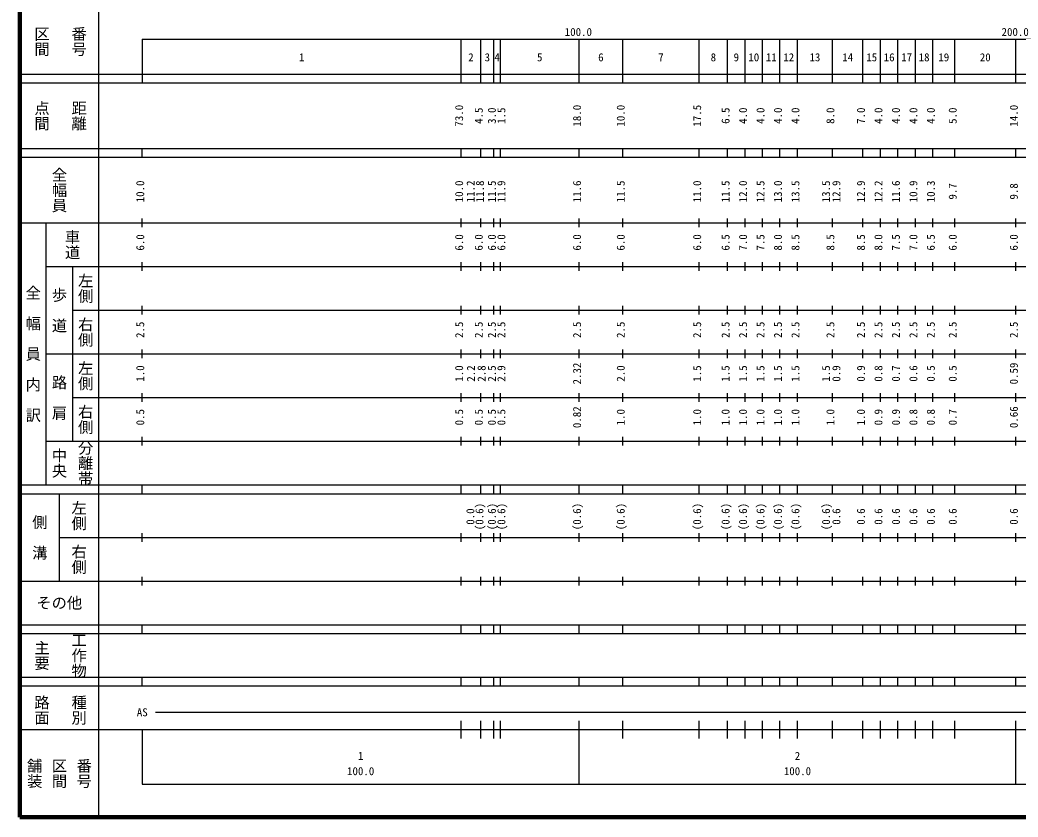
# Model space of a CAD drawing. Units: millimetres on the paper, enlarged 1000 times. Extents: x 40000 to 680000, y 20000 to 380000.
# Drawn here: x 40000 to 268504, y 20000 to 202409 of the extents above; entities that cross this region are included whole.
import ezdxf
from ezdxf.enums import TextEntityAlignment as Align

# ---------------------------------------------------------------- set-up
doc = ezdxf.new("R2010")
doc.units = ezdxf.units.MM
doc.header["$LTSCALE"] = 1000
doc.layers.add('M-TTL', color=2, linetype='Continuous', lineweight=140)
doc.layers.add('M-TTL-BAND', color=7, linetype='Continuous', lineweight=25)
doc.styles.add('@ＭＳ ゴシック', font='')
doc.styles.add('ＭＳ ゴシック', font='')
doc.styles.get('@ＭＳ ゴシック').set_extended_font_data('@MS Gothic')
doc.styles.get('ＭＳ ゴシック').set_extended_font_data('MS Gothic')

msp = doc.modelspace()

# ---------------------------------------------------------------- linework, layer by layer
at = {"layer": 'M-TTL'}
for p, q in [((40000, 380000), (40000, 20000)), ((40000, 20000), (680000, 20000))]:
    msp.add_line(p, q, dxfattribs=at)
at = {"layer": 'M-TTL-BAND'}
for p, q in [((58000, 370000), (58000, 20000)), ((68000, 198000), (579000, 198000)), ((68000, 198000), (68000, 188000)), ((141000, 188000), (141000, 198000)), ((145500, 188000), (145500, 198000)), ((148500, 188000), (148500, 198000)), ((150000, 188000), (150000, 198000)), ((168000, 188000), (168000, 198000)), ((178000, 188000), (178000, 198000)), ((195500, 188000), (195500, 198000)), ((202000, 188000), (202000, 198000)), ((206000, 188000), (206000, 198000)), ((210000, 188000), (210000, 198000)), ((214000, 188000), (214000, 198000)), ((218000, 188000), (218000, 198000)), ((226000, 188000), (226000, 198000)), ((233000, 188000), (233000, 198000)), ((237000, 188000), (237000, 198000)), ((241000, 188000), (241000, 198000)), ((245000, 188000), (245000, 198000)), ((249000, 188000), (249000, 198000)), ((254000, 188000), (254000, 198000)), ((268000, 188000), (268000, 198000)), ((40000, 190000), (579000, 190000)), ((40000, 188000), (579000, 188000)), ((40000, 173000), (579000, 173000)), ((68000, 171000), (68000, 173000)), ((141000, 171000), (141000, 173000)), ((145500, 171000), (145500, 173000)), ((148500, 171000), (148500, 173000)), ((150000, 171000), (150000, 173000)), ((168000, 171000), (168000, 173000)), ((178000, 171000), (178000, 173000)), ((195500, 171000), (195500, 173000)), ((202000, 171000), (202000, 173000)), ((206000, 171000), (206000, 173000)), ((210000, 171000), (210000, 173000)), ((214000, 171000), (214000, 173000)), ((218000, 171000), (218000, 173000)), ((226000, 171000), (226000, 173000)), ((233000, 171000), (233000, 173000)), ((237000, 171000), (237000, 173000)), ((241000, 171000), (241000, 173000)), ((245000, 171000), (245000, 173000)), ((249000, 171000), (249000, 173000)), ((254000, 171000), (254000, 173000)), ((268000, 171000), (268000, 173000)), ((40000, 171000), (579000, 171000)), ((40000, 156000), (579000, 156000)), ((46000, 96000), (46000, 156000)), ((68000, 155000), (68000, 157000)), ((141000, 155000), (141000, 157000)), ((145500, 155000), (145500, 157000)), ((148500, 155000), (148500, 157000)), ((150000, 155000), (150000, 157000)), ((168000, 155000), (168000, 157000)), ((178000, 155000), (178000, 157000)), ((195500, 155000), (195500, 157000)), ((202000, 155000), (202000, 157000)), ((206000, 155000), (206000, 157000)), ((210000, 155000), (210000, 157000)), ((214000, 155000), (214000, 157000)), ((218000, 155000), (218000, 157000)), ((226000, 155000), (226000, 157000)), ((233000, 155000), (233000, 157000)), ((237000, 155000), (237000, 157000)), ((241000, 155000), (241000, 157000)), ((245000, 155000), (245000, 157000)), ((249000, 155000), (249000, 157000)), ((254000, 155000), (254000, 157000)), ((268000, 155000), (268000, 157000)), ((68000, 145000), (68000, 147000)), ((141000, 145000), (141000, 147000)), ((145500, 145000), (145500, 147000)), ((148500, 145000), (148500, 147000)), ((150000, 145000), (150000, 147000)), ((168000, 145000), (168000, 147000)), ((178000, 145000), (178000, 147000)), ((195500, 145000), (195500, 147000)), ((202000, 145000), (202000, 147000)), ((206000, 145000), (206000, 147000)), ((210000, 145000), (210000, 147000)), ((214000, 145000), (214000, 147000)), ((218000, 145000), (218000, 147000)), ((226000, 145000), (226000, 147000)), ((233000, 145000), (233000, 147000)), ((237000, 145000), (237000, 147000)), ((241000, 145000), (241000, 147000)), ((245000, 145000), (245000, 147000)), ((249000, 145000), (249000, 147000)), ((254000, 145000), (254000, 147000)), ((268000, 145000), (268000, 147000)), ((46000, 146000), (579000, 146000)), ((52000, 146000), (52000, 106000)), ((52000, 136000), (579000, 136000)), ((68000, 135000), (68000, 137000)), ((141000, 135000), (141000, 137000)), ((145500, 135000), (145500, 137000)), ((148500, 135000), (148500, 137000)), ((150000, 135000), (150000, 137000)), ((168000, 135000), (168000, 137000)), ((178000, 135000), (178000, 137000)), ((195500, 135000), (195500, 137000)), ((202000, 135000), (202000, 137000)), ((206000, 135000), (206000, 137000)), ((210000, 135000), (210000, 137000)), ((214000, 135000), (214000, 137000)), ((218000, 135000), (218000, 137000)), ((226000, 135000), (226000, 137000)), ((233000, 135000), (233000, 137000)), ((237000, 135000), (237000, 137000)), ((241000, 135000), (241000, 137000)), ((245000, 135000), (245000, 137000)), ((249000, 135000), (249000, 137000)), ((254000, 135000), (254000, 137000)), ((268000, 135000), (268000, 137000)), ((46000, 126000), (579000, 126000)), ((68000, 125000), (68000, 127000)), ((141000, 125000), (141000, 127000)), ((145500, 125000), (145500, 127000)), ((148500, 125000), (148500, 127000)), ((150000, 125000), (150000, 127000)), ((168000, 125000), (168000, 127000)), ((178000, 125000), (178000, 127000)), ((195500, 125000), (195500, 127000)), ((202000, 125000), (202000, 127000)), ((206000, 125000), (206000, 127000)), ((210000, 125000), (210000, 127000)), ((214000, 125000), (214000, 127000)), ((218000, 125000), (218000, 127000)), ((226000, 125000), (226000, 127000)), ((233000, 125000), (233000, 127000)), ((237000, 125000), (237000, 127000)), ((241000, 125000), (241000, 127000)), ((245000, 125000), (245000, 127000)), ((249000, 125000), (249000, 127000)), ((254000, 125000), (254000, 127000)), ((268000, 125000), (268000, 127000)), ((68000, 115000), (68000, 117000)), ((141000, 115000), (141000, 117000)), ((145500, 115000), (145500, 117000)), ((148500, 115000), (148500, 117000)), ((150000, 115000), (150000, 117000)), ((168000, 115000), (168000, 117000)), ((178000, 115000), (178000, 117000)), ((195500, 115000), (195500, 117000)), ((202000, 115000), (202000, 117000)), ((206000, 115000), (206000, 117000)), ((210000, 115000), (210000, 117000)), ((214000, 115000), (214000, 117000)), ((218000, 115000), (218000, 117000)), ((226000, 115000), (226000, 117000)), ((233000, 115000), (233000, 117000)), ((237000, 115000), (237000, 117000)), ((241000, 115000), (241000, 117000)), ((245000, 115000), (245000, 117000)), ((249000, 115000), (249000, 117000)), ((254000, 115000), (254000, 117000)), ((268000, 115000), (268000, 117000)), ((52000, 116000), (579000, 116000)), ((46000, 106000), (579000, 106000)), ((68000, 105000), (68000, 107000)), ((141000, 105000), (141000, 107000)), ((145500, 105000), (145500, 107000)), ((148500, 105000), (148500, 107000)), ((150000, 105000), (150000, 107000)), ((168000, 105000), (168000, 107000)), ((178000, 105000), (178000, 107000)), ((195500, 105000), (195500, 107000)), ((202000, 105000), (202000, 107000)), ((206000, 105000), (206000, 107000)), ((210000, 105000), (210000, 107000)), ((214000, 105000), (214000, 107000)), ((218000, 105000), (218000, 107000)), ((226000, 105000), (226000, 107000)), ((233000, 105000), (233000, 107000)), ((237000, 105000), (237000, 107000)), ((241000, 105000), (241000, 107000)), ((245000, 105000), (245000, 107000)), ((249000, 105000), (249000, 107000)), ((254000, 105000), (254000, 107000)), ((268000, 105000), (268000, 107000)), ((40000, 96000), (579000, 96000)), ((68000, 94000), (68000, 96000)), ((141000, 94000), (141000, 96000)), ((145500, 94000), (145500, 96000)), ((148500, 94000), (148500, 96000)), ((150000, 94000), (150000, 96000)), ((168000, 94000), (168000, 96000)), ((178000, 94000), (178000, 96000)), ((195500, 94000), (195500, 96000)), ((202000, 94000), (202000, 96000)), ((206000, 94000), (206000, 96000)), ((210000, 94000), (210000, 96000)), ((214000, 94000), (214000, 96000)), ((218000, 94000), (218000, 96000)), ((226000, 94000), (226000, 96000)), ((233000, 94000), (233000, 96000)), ((237000, 94000), (237000, 96000)), ((241000, 94000), (241000, 96000)), ((245000, 94000), (245000, 96000)), ((249000, 94000), (249000, 96000)), ((254000, 94000), (254000, 96000)), ((268000, 94000), (268000, 96000)), ((40000, 94000), (579000, 94000)), ((49000, 94000), (49000, 74000)), ((68000, 83000), (68000, 85000)), ((141000, 83000), (141000, 85000)), ((145500, 83000), (145500, 85000)), ((148500, 83000), (148500, 85000)), ((150000, 83000), (150000, 85000)), ((168000, 83000), (168000, 85000)), ((178000, 83000), (178000, 85000)), ((195500, 83000), (195500, 85000)), ((202000, 83000), (202000, 85000)), ((206000, 83000), (206000, 85000)), ((210000, 83000), (210000, 85000)), ((214000, 83000), (214000, 85000)), ((218000, 83000), (218000, 85000)), ((226000, 83000), (226000, 85000)), ((233000, 83000), (233000, 85000)), ((237000, 83000), (237000, 85000)), ((241000, 83000), (241000, 85000)), ((245000, 83000), (245000, 85000)), ((249000, 83000), (249000, 85000)), ((254000, 83000), (254000, 85000)), ((268000, 83000), (268000, 85000)), ((49000, 84000), (579000, 84000)), ((40000, 74000), (579000, 74000)), ((68000, 73000), (68000, 75000)), ((141000, 73000), (141000, 75000)), ((145500, 73000), (145500, 75000)), ((148500, 73000), (148500, 75000)), ((150000, 73000), (150000, 75000)), ((168000, 73000), (168000, 75000)), ((178000, 73000), (178000, 75000)), ((195500, 73000), (195500, 75000)), ((202000, 73000), (202000, 75000)), ((206000, 73000), (206000, 75000)), ((210000, 73000), (210000, 75000)), ((214000, 73000), (214000, 75000)), ((218000, 73000), (218000, 75000)), ((226000, 73000), (226000, 75000)), ((233000, 73000), (233000, 75000)), ((237000, 73000), (237000, 75000)), ((241000, 73000), (241000, 75000)), ((245000, 73000), (245000, 75000)), ((249000, 73000), (249000, 75000)), ((254000, 73000), (254000, 75000)), ((268000, 73000), (268000, 75000)), ((40000, 64000), (579000, 64000)), ((68000, 62000), (68000, 64000)), ((141000, 62000), (141000, 64000)), ((145500, 62000), (145500, 64000)), ((148500, 62000), (148500, 64000)), ((150000, 62000), (150000, 64000)), ((168000, 62000), (168000, 64000)), ((178000, 62000), (178000, 64000)), ((195500, 62000), (195500, 64000)), ((202000, 62000), (202000, 64000)), ((206000, 62000), (206000, 64000)), ((210000, 62000), (210000, 64000)), ((214000, 62000), (214000, 64000)), ((218000, 62000), (218000, 64000)), ((226000, 62000), (226000, 64000)), ((233000, 62000), (233000, 64000)), ((237000, 62000), (237000, 64000)), ((241000, 62000), (241000, 64000)), ((245000, 62000), (245000, 64000)), ((249000, 62000), (249000, 64000)), ((254000, 62000), (254000, 64000)), ((268000, 62000), (268000, 64000)), ((40000, 62000), (579000, 62000)), ((40000, 52000), (579000, 52000)), ((68000, 50000), (68000, 52000)), ((141000, 50000), (141000, 52000)), ((145500, 50000), (145500, 52000)), ((148500, 50000), (148500, 52000)), ((150000, 50000), (150000, 52000)), ((168000, 50000), (168000, 52000)), ((178000, 50000), (178000, 52000)), ((195500, 50000), (195500, 52000)), ((202000, 50000), (202000, 52000)), ((206000, 50000), (206000, 52000)), ((210000, 50000), (210000, 52000)), ((214000, 50000), (214000, 52000)), ((218000, 50000), (218000, 52000)), ((226000, 50000), (226000, 52000)), ((233000, 50000), (233000, 52000)), ((237000, 50000), (237000, 52000)), ((241000, 50000), (241000, 52000)), ((245000, 50000), (245000, 52000)), ((249000, 50000), (249000, 52000)), ((254000, 50000), (254000, 52000)), ((268000, 50000), (268000, 52000)), ((40000, 50000), (579000, 50000)), ((71000, 44000), (563500, 44000)), ((141000, 38000), (141000, 42000)), ((145500, 38000), (145500, 42000)), ((148500, 38000), (148500, 42000)), ((150000, 38000), (150000, 42000)), ((168000, 27500), (168000, 42000)), ((178000, 38000), (178000, 42000)), ((195500, 38000), (195500, 42000)), ((202000, 38000), (202000, 42000)), ((206000, 38000), (206000, 42000)), ((210000, 38000), (210000, 42000)), ((214000, 38000), (214000, 42000)), ((218000, 38000), (218000, 42000)), ((226000, 38000), (226000, 42000)), ((233000, 38000), (233000, 42000)), ((237000, 38000), (237000, 42000)), ((241000, 38000), (241000, 42000)), ((245000, 38000), (245000, 42000)), ((249000, 38000), (249000, 42000)), ((254000, 38000), (254000, 42000)), ((268000, 27500), (268000, 42000)), ((40000, 40000), (579000, 40000)), ((68000, 40000), (68000, 27500)), ((68000, 27500), (579000, 27500))]:
    msp.add_line(p, q, dxfattribs=at)

# ---------------------------------------------------------------- texts
at = {"layer": 'M-TTL-BAND', "style": '@ＭＳ ゴシック'}
for s, p in [('区間', (45000, 197500)), ('番号', (53500, 197500)), ('点間', (45000, 180500)), ('距離', (53500, 180500)), ('全幅員', (49000, 163500)), ('車道', (52000, 151000)), ('左側', (55000, 141000)), ('全\u3000幅\u3000員\u3000内\u3000訳', (43000, 126000)), ('歩\u3000道', (49000, 136000)), ('右側', (55000, 131000)), ('左側', (55000, 121000)), ('路\u3000肩', (49000, 116000)), ('右側', (55000, 111000)), ('分離帯', (55000, 101000)), ('中央', (49000, 101000)), ('左側', (53500, 89000)), ('側\u3000溝', (44500, 84000)), ('右側', (53500, 79000)), ('工作物', (53500, 57000)), ('主要', (45000, 57000)), ('路面', (45000, 44500)), ('種別', (53500, 44500)), ('舗装', (43333, 30000)), ('区間', (49000, 30000)), ('番号', (54667, 30000))]:
    msp.add_text(s, height=2566, rotation=270, dxfattribs=at).set_placement(p, align=Align.MIDDLE_CENTER)
at = {"layer": 'M-TTL-BAND', "style": 'ＭＳ ゴシック'}
for s, p in [('100.0', (167844, 198195)), ('200.0', (267844, 198195)), ('1', (104500, 192405)), ('2', (143250, 192405)), ('3', (147000, 192405)), ('4', (149250, 192405)), ('5', (159000, 192405)), ('6', (173000, 192405)), ('7', (186750, 192405)), ('8', (198750, 192405)), ('9', (204000, 192405)), ('10', (208000, 192405)), ('11', (212000, 192405)), ('12', (216000, 192405)), ('13', (222000, 192405)), ('14', (229500, 192405)), ('15', (235000, 192405)), ('16', (239000, 192405)), ('17', (243000, 192405)), ('18', (247000, 192405)), ('19', (251500, 192405)), ('20', (261000, 192405)), ('AS', (68000, 42500)), ('1', (118000, 32523)), ('2', (218000, 32523)), ('100.0', (118000, 29033)), ('100.0', (218000, 29033))]:
    msp.add_text(s, height=1833, dxfattribs=at).set_placement(p, align=Align.BOTTOM_CENTER)
for s, p in [('73.0', (142000, 180500)), ('18.0', (169000, 180500)), ('10.0', (179000, 180500)), ('17.5', (196500, 180500)), ('14.0', (269000, 180500)), ('4.5', (146500, 180500)), ('3.0', (149500, 180500)), ('1.5', (151673, 180500)), ('6.5', (203000, 180500)), ('4.0', (207000, 180500)), ('4.0', (211000, 180500)), ('4.0', (215000, 180500)), ('4.0', (219000, 180500)), ('8.0', (227000, 180500)), ('7.0', (234000, 180500)), ('4.0', (238000, 180500)), ('4.0', (242000, 180500)), ('4.0', (246000, 180500)), ('4.0', (250000, 180500)), ('5.0', (255000, 180500)), ('10.0', (69000, 163174)), ('10.0', (142000, 163174)), ('11.2', (144642, 163174)), ('11.8', (146776, 163174)), ('11.5', (149500, 163174)), ('11.9', (151673, 163174)), ('11.6', (169000, 163174)), ('11.5', (179000, 163174)), ('11.0', (196500, 163174)), ('11.5', (203000, 163174)), ('12.0', (207000, 163174)), ('12.5', (211000, 163174)), ('13.0', (215000, 163174)), ('13.5', (219000, 163174)), ('13.5', (226000, 163174)), ('12.9', (228370, 163174)), ('12.9', (234000, 163174)), ('12.2', (238000, 163174)), ('11.6', (242000, 163174)), ('10.9', (246000, 163174)), ('10.3', (250000, 163174)), ('9.7', (255000, 163174)), ('9.8', (269000, 163174)), ('6.0', (69000, 151500)), ('6.0', (142000, 151500)), ('6.0', (146500, 151500)), ('6.0', (149500, 151500)), ('6.0', (151673, 151500)), ('6.0', (169000, 151500)), ('6.0', (179000, 151500)), ('6.0', (196500, 151500)), ('6.5', (203000, 151500)), ('7.0', (207000, 151500)), ('7.5', (211000, 151500)), ('8.0', (215000, 151500)), ('8.5', (219000, 151500)), ('8.5', (227000, 151500)), ('8.5', (234000, 151500)), ('8.0', (238000, 151500)), ('7.5', (242000, 151500)), ('7.0', (246000, 151500)), ('6.5', (250000, 151500)), ('6.0', (255000, 151500)), ('6.0', (269000, 151500)), ('2.5', (69000, 131500)), ('2.5', (142000, 131500)), ('2.5', (146500, 131500)), ('2.5', (149500, 131500)), ('2.5', (151673, 131500)), ('2.5', (169000, 131500)), ('2.5', (179000, 131500)), ('2.5', (196500, 131500)), ('2.5', (203000, 131500)), ('2.5', (207000, 131500)), ('2.5', (211000, 131500)), ('2.5', (215000, 131500)), ('2.5', (219000, 131500)), ('2.5', (227000, 131500)), ('2.5', (234000, 131500)), ('2.5', (238000, 131500)), ('2.5', (242000, 131500)), ('2.5', (246000, 131500)), ('2.5', (250000, 131500)), ('2.5', (255000, 131500)), ('2.5', (269000, 131500)), ('2.32', (169000, 121500)), ('0.59', (269000, 121500)), ('1.0', (69000, 121500)), ('1.0', (142000, 121500)), ('2.2', (144709, 121500)), ('2.8', (147140, 121500)), ('2.5', (149500, 121500)), ('2.9', (151673, 121500)), ('2.0', (179000, 121500)), ('1.5', (196500, 121500)), ('1.5', (203000, 121500)), ('1.5', (207000, 121500)), ('1.5', (211000, 121500)), ('1.5', (215000, 121500)), ('1.5', (219000, 121500)), ('1.5', (226000, 121500)), ('0.9', (228370, 121500)), ('0.9', (234000, 121500)), ('0.8', (238000, 121500)), ('0.7', (242000, 121500)), ('0.6', (246000, 121500)), ('0.5', (250000, 121500)), ('0.5', (255000, 121500)), ('0.5', (69000, 111500)), ('0.5', (142000, 111500)), ('0.5', (146500, 111500)), ('0.5', (149500, 111500)), ('0.5', (151673, 111500)), ('0.82', (169000, 111500)), ('1.0', (179000, 111500)), ('1.0', (196500, 111500)), ('1.0', (203000, 111500)), ('1.0', (207000, 111500)), ('1.0', (211000, 111500)), ('1.0', (215000, 111500)), ('1.0', (219000, 111500)), ('1.0', (227000, 111500)), ('1.0', (234000, 111500)), ('0.9', (238000, 111500)), ('0.9', (242000, 111500)), ('0.8', (246000, 111500)), ('0.8', (250000, 111500)), ('0.7', (255000, 111500)), ('0.66', (269000, 111500)), ('(0.6)', (146655, 88764)), ('(0.6)', (149500, 88764)), ('(0.6)', (151673, 88764)), ('(0.6)', (169000, 88764)), ('(0.6)', (179000, 88764)), ('(0.6)', (196500, 88764)), ('(0.6)', (203000, 88764)), ('(0.6)', (207000, 88764)), ('(0.6)', (211000, 88764)), ('(0.6)', (215000, 88764)), ('(0.6)', (219000, 88764)), ('(0.6)', (226000, 88764)), ('0.0', (144569, 88764)), ('0.6', (228370, 88764)), ('0.6', (234000, 88764)), ('0.6', (238000, 88764)), ('0.6', (242000, 88764)), ('0.6', (246000, 88764)), ('0.6', (250000, 88764)), ('0.6', (255000, 88764)), ('0.6', (269000, 88764))]:
    msp.add_text(s, height=1833, rotation=90, dxfattribs=at).set_placement(p, align=Align.BOTTOM_CENTER)
msp.add_text('その他', height=2566, dxfattribs=at).set_placement((49000, 69000), align=Align.MIDDLE_CENTER)

doc.saveas('drawing.dxf')
